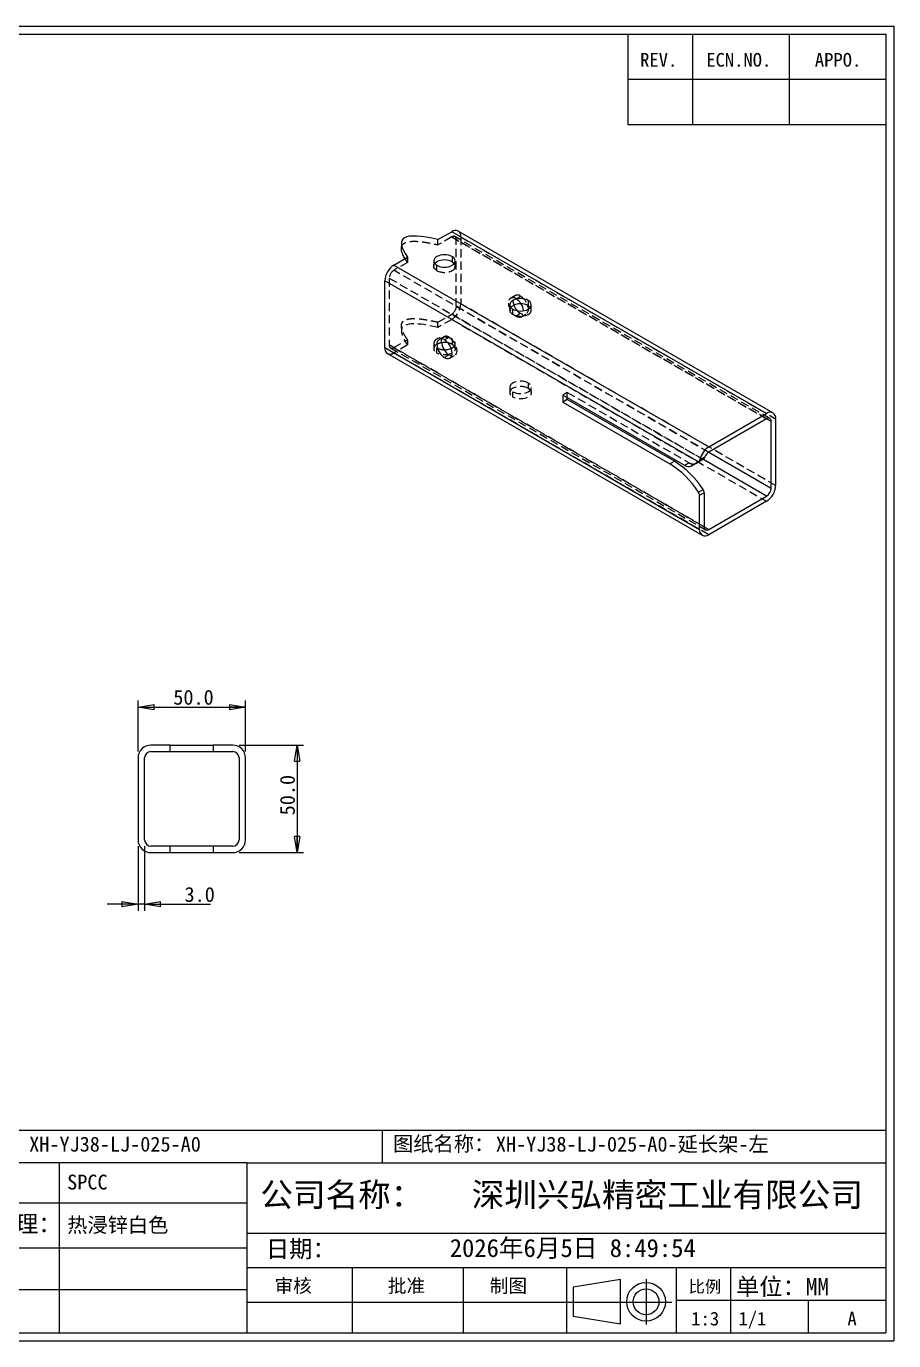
# Model space of a CAD drawing. Header units: millimetres. Extents: x 0 to 294, y 0 to 207.
# Drawn here: x 159.1 to 293.6, y 3.3 to 207 of the extents above; entities that cross this region are included whole.
import ezdxf

# ---------------------------------------------------------------- set-up
doc = ezdxf.new("R2010")
doc.units = ezdxf.units.MM
doc.linetypes.add('CENTERX2', pattern=[20.32, 12.7, -2.54, 2.54, -2.54])
doc.linetypes.add('HIDDEN', pattern=[1.905, 1.27, -0.635])
doc.layers.add('图框', color=7, linetype='Continuous')
doc.layers.add('粗实线层', color=7, linetype='Continuous', lineweight=25)
doc.styles.add('SLDTEXTSTYLE0', font='SIMKAI.TTF')
doc.styles.add('SLDTEXTSTYLE2', font='SIMSUN.TTC')
doc.styles.add('SLDTEXTSTYLE3', font='SIMSUN.TTC', dxfattribs={"bigfont": 'bigfont'})
doc.styles.add('SLDTEXTSTYLE5', font='SIMKAI.TTF', dxfattribs={"bigfont": 'bigfont'})
doc.dimstyles.new('SLDDIMSTYLE2', dxfattribs={"dimtxt": 2.3, "dimasz": 2.5, "dimexe": 0, "dimexo": 0.0625, "dimgap": 0.575, "dimtad": 2, "dimdec": 1, "dimlfac": 3, "dimrnd": 1e-09, "dimzin": 4, "dimdsep": 46, "dimtxsty": 'SLDTEXTSTYLE2', "dimblk1": 'CLOSED', "dimblk2": 'CLOSED', "dimsah": 1, "dimcen": 0.09, "dimadec": 0, "dimazin": 1, "dimtfac": 1, "dimtdec": 1, "dimtmove": 0, "dimatfit": 0, "dimldrblk": 'CLOSED', "dimfxl": 0, "dimfrac": 2, "dimtolj": 1, "dimtzin": 12, "dimarcsym": 0})

# ---------------------------------------------------------------- blocks, each defined once
blk = doc.blocks.new('_Closed')
at = {"color": 0, "linetype": 'ByBlock', "lineweight": -2}
for p, q in [((-1, 0.166667), (0, 0)), ((-1, 0.166667), (-1, -0.166667)), ((0, 0), (-1, -0.166667)), ((0, 0), (-1, 0))]:
    blk.add_line(p, q, dxfattribs=at)
blk = doc.blocks.new('_D_17')
at = {"layer": '图框'}
for p, q in [((176.47, 94.61), (176.47, 102.5)), ((193.13, 94.61), (193.13, 102.5)), ((176.47, 101.5), (193.13, 101.5))]:
    blk.add_line(p, q, dxfattribs=at)
at = {"layer": '图框', "xscale": 2.5, "yscale": 2.5, "rotation": 180.0000000000004}
blk.add_blockref('_Closed', (176.47, 101.5, 379.17), dxfattribs=at)
at = {"layer": '图框', "xscale": 2.5, "yscale": 2.5}
blk.add_blockref('_Closed', (193.13, 101.5, 379.17), dxfattribs=at)
at = {"layer": '图框', "insert": (181.93, 104.17), "char_height": 2.3, "attachment_point": 1, "style": 'SLDTEXTSTYLE2'}
blk.add_mtext('50.0', dxfattribs=at)
blk = doc.blocks.new('_D_18')
at = {"layer": '图框'}
for p, q in [((192.13, 95.61), (202.13, 95.61)), ((201.13, 95.61), (201.13, 78.95)), ((192.13, 78.95), (202.13, 78.95))]:
    blk.add_line(p, q, dxfattribs=at)
at = {"layer": '图框', "xscale": 2.5, "yscale": 2.5}
for p, rotation in [((201.13, 95.61, 379.17), 90.0000000000004), ((201.13, 78.95, 379.17), 270.0000000000004)]:
    blk.add_blockref('_Closed', p, dxfattribs=dict(at, rotation=rotation))
at = {"layer": '图框', "insert": (198.46, 84.73), "char_height": 2.3, "attachment_point": 1, "rotation": 90, "style": 'SLDTEXTSTYLE2'}
blk.add_mtext('50.0', dxfattribs=at)
blk = doc.blocks.new('_D_19')
at = {"layer": '图框'}
for p, q in [((176.47, 79.95), (176.47, 69.95)), ((177.47, 79.95), (177.47, 69.95)), ((176.47, 70.95), (171.66, 70.95)), ((177.47, 70.95), (176.47, 70.95)), ((177.47, 70.95), (187.68, 70.95))]:
    blk.add_line(p, q, dxfattribs=at)
at = {"layer": '图框', "xscale": 2.5, "yscale": 2.5}
blk.add_blockref('_Closed', (176.47, 70.95, 379.17), dxfattribs=at)
at = {"layer": '图框', "xscale": 2.5, "yscale": 2.5, "rotation": 180.0000000000004}
blk.add_blockref('_Closed', (177.47, 70.95, 379.17), dxfattribs=at)
at = {"layer": '图框', "insert": (183.67, 73.62), "char_height": 2.3, "attachment_point": 1, "style": 'SLDTEXTSTYLE2'}
blk.add_mtext('3.0', dxfattribs=at)

msp = doc.modelspace()

# ---------------------------------------------------------------- linework, layer by layer
at = {"color": 7, "linetype": 'Continuous', "lineweight": 18}
for p, q in [((222.948176, 173.930906), (225.069497, 175.155518)), ((273.859864, 146.989438), (225.069497, 175.155518)), ((274.859783, 147.088454), (226.069415, 175.254534)), ((217.27168, 173.352617), (217.27168, 172.536076)), ((216.112811, 169.984933), (218.234131, 171.209545)), ((225.13813, 171.306063), (225.13813, 170.489523)), ((216.112811, 169.984933), (264.903179, 141.818853)), ((263.300403, 139.478218), (214.698597, 167.535443)), ((214.698597, 157.192593), (214.698597, 167.535443)), ((236.923243, 164.502662), (236.923243, 163.686122)), ((214.698597, 157.192593), (263.488965, 129.026513)), ((215.112892, 156.276904), (263.90326, 128.110824)), ((224.666664, 156.065083), (223.959557, 155.656879)), ((261.182552, 138.931656), (242.275762, 149.846314)), ((242.275762, 149.846314), (242.275762, 148.757592)), ((242.982868, 149.165797), (242.275762, 148.757592)), ((242.275762, 148.757592), (258.865895, 139.180312)), ((242.982868, 149.165797), (242.982868, 149.438109)), ((259.573002, 139.588516), (242.982868, 149.165797)), ((264.903179, 141.818853), (273.859864, 146.989438)), ((273.859864, 146.172897), (264.903179, 141.002313)), ((274.566971, 135.42171), (274.566971, 145.76456)), ((275.274078, 146.172765), (275.274078, 135.829914)), ((258.865895, 139.180312), (259.573002, 139.588516)), ((263.300403, 139.478218), (262.182552, 138.832687)), ((262.182552, 138.832687), (262.889659, 139.240891)), ((262.889659, 139.240891), (264.00751, 139.886422)), ((264.059805, 139.916621), (263.351795, 139.507896)), ((263.542047, 139.843233), (264.309311, 140.286165)), ((263.314108, 134.794359), (264.021215, 135.202563)), ((264.196072, 134.678463), (263.488965, 134.270259)), ((264.196072, 134.678463), (264.196072, 129.434717)), ((263.488965, 129.026513), (263.488965, 134.270259)), ((264.903179, 129.026381), (273.859864, 134.196965)), ((273.859864, 133.380425), (264.903179, 128.20984)), ((181.465947, 95.611751), (178.465947, 95.611751)), ((178.465947, 94.611751), (181.465947, 94.611751)), ((181.465947, 94.611751), (181.465947, 95.611751)), ((188.132614, 95.611751), (188.132614, 94.611751)), ((191.132614, 95.611751), (188.132614, 95.611751)), ((188.132614, 94.611751), (191.132614, 94.611751)), ((176.465947, 93.611751), (176.465947, 80.945084)), ((177.465947, 80.945084), (177.465947, 93.611751)), ((192.132614, 93.611751), (192.132614, 80.945084)), ((193.132614, 80.945084), (193.132614, 93.611751)), ((181.465947, 79.945084), (178.465947, 79.945084)), ((181.465947, 78.945084), (181.465947, 79.945084)), ((188.132614, 79.945084), (188.132614, 78.945084)), ((191.132614, 79.945084), (188.132614, 79.945084)), ((178.465947, 78.945084), (181.465947, 78.945084)), ((188.132614, 78.945084), (191.132614, 78.945084))]:
    msp.add_line(p, q, dxfattribs=at)
at = {"color": 7, "linetype": 'HIDDEN', "lineweight": 18}
for p, q in [((225.069497, 174.338977), (222.948176, 173.114365)), ((222.948176, 173.114365), (222.948176, 173.930906)), ((225.069497, 174.338977), (273.859864, 146.172897)), ((274.359824, 146.222405), (225.569456, 174.388485)), ((225.776603, 163.58779), (225.776603, 173.93064)), ((273.859749, 146.172831), (225.776603, 173.93064)), ((226.48371, 174.338844), (275.274078, 146.172765)), ((226.48371, 174.338844), (226.48371, 163.995994)), ((218.234131, 171.209545), (218.234131, 170.393005)), ((218.234131, 170.393005), (216.112811, 169.168392)), ((264.903179, 141.002313), (216.112811, 169.168392)), ((218.234131, 170.393005), (217.848374, 170.986852)), ((222.292952, 170.625723), (222.292952, 169.809182)), ((222.781108, 169.128842), (222.781108, 169.945383)), ((225.626286, 169.809182), (225.626286, 170.625723)), ((215.405704, 167.943648), (264.00751, 139.886422)), ((215.405704, 167.943648), (215.405704, 157.600797)), ((234.911405, 165.264596), (234.204298, 164.856392)), ((235.037563, 164.773878), (235.74467, 165.182082)), ((225.776603, 163.58779), (264.901609, 141.001405)), ((275.274078, 135.829914), (226.48371, 163.995994)), ((234.078065, 163.822322), (234.078065, 163.005782)), ((234.566221, 162.325441), (234.566221, 163.141982)), ((237.411399, 163.005782), (237.411399, 163.822322)), ((222.948176, 161.138433), (225.069497, 162.363045)), ((225.069497, 161.546504), (222.948176, 160.321892)), ((222.948176, 160.321892), (222.948176, 161.138433)), ((264.005939, 139.885515), (225.069497, 162.363045)), ((225.069497, 161.546504), (273.859864, 133.380425)), ((235.74467, 162.460279), (235.037563, 162.052075)), ((235.870829, 161.969562), (236.577936, 162.377766)), ((217.27168, 160.560144), (217.27168, 159.743603)), ((223.833398, 158.869399), (223.126292, 158.461195)), ((264.196072, 129.434717), (215.405704, 157.600797)), ((215.612851, 157.142952), (264.403219, 128.976873)), ((216.112811, 157.19246), (218.234131, 158.417073)), ((218.234131, 157.600532), (216.112811, 156.37592)), ((216.112811, 157.19246), (264.196072, 129.434585)), ((218.234131, 158.417073), (218.234131, 157.600532)), ((222.292952, 157.833251), (222.292952, 157.01671)), ((222.781108, 156.33637), (222.781108, 157.15291)), ((223.959557, 158.378681), (224.666664, 158.786885)), ((225.13813, 158.513591), (225.13813, 157.69705)), ((225.626286, 157.01671), (225.626286, 157.833251)), ((264.903179, 128.20984), (216.112811, 156.37592)), ((224.792823, 155.574365), (225.49993, 155.982569)), ((234.078065, 151.02985), (234.078065, 150.213309)), ((236.923243, 151.71019), (236.923243, 150.893649)), ((237.411399, 150.213309), (237.411399, 151.02985)), ((234.566221, 149.532969), (234.566221, 150.34951)), ((242.982868, 150.254518), (242.275762, 149.846314)), ((242.982868, 150.254518), (261.889659, 139.33986)), ((242.982868, 149.438109), (242.982868, 150.254518)), ((261.889659, 139.33986), (261.182552, 138.931656))]:
    msp.add_line(p, q, dxfattribs=at)
at = {"color": 8, "linetype": 'Continuous', "lineweight": 18}
for p, q in [((274.566971, 145.76456), (273.859749, 146.172831)), ((264.901609, 141.001405), (274.566971, 135.42171)), ((273.859864, 134.196965), (264.005939, 139.885515)), ((264.196072, 129.434585), (264.903179, 129.026381))]:
    msp.add_line(p, q, dxfattribs=at)
at = {"color": 7, "linetype": 'HIDDEN', "lineweight": 18, "flags": 128}
for points in [[(222.781108, 169.128842), (222.573836, 169.274643), (222.41982, 169.440985), (222.324977, 169.621477), (222.292952, 169.809182), (222.324977, 169.996888), (222.41982, 170.17738), (222.450442, 170.217453)], [(235.74467, 165.182082), (235.974586, 165.023205), (236.195667, 164.818135), (236.399416, 164.574752), (236.578004, 164.30241), (236.724567, 164.011575), (236.833473, 163.713423), (236.900537, 163.419412), (236.923181, 163.140841), (236.900537, 162.888415), (236.833473, 162.671834), (236.724567, 162.499422), (236.578004, 162.377805), (236.399416, 162.311656), (236.195667, 162.303517), (235.974586, 162.353701), (235.74467, 162.460279)], [(234.566221, 162.325441), (234.358949, 162.471242), (234.204933, 162.637584), (234.11009, 162.818076), (234.078065, 163.005782), (234.11009, 163.193487), (234.204933, 163.373979), (234.235555, 163.414052)], [(235.037563, 162.052075), (235.26748, 161.945497), (235.48856, 161.895313), (235.692309, 161.903452), (235.870897, 161.969601), (236.01746, 162.091218), (236.126366, 162.26363), (236.19343, 162.480211), (236.216075, 162.732637), (236.207833, 162.898064)], [(225.13813, 157.69705), (225.345402, 157.55125), (225.499418, 157.384907), (225.594261, 157.204415), (225.626286, 157.01671), (225.594261, 156.829004), (225.499418, 156.648512), (225.345402, 156.48217), (225.13813, 156.33637), (224.885569, 156.216714), (224.597425, 156.127803), (224.28477, 156.073051), (223.959619, 156.054564), (223.634469, 156.073051), (223.321813, 156.127803), (223.033669, 156.216714), (222.781108, 156.33637)], [(224.666664, 158.786885), (224.89658, 158.628008), (225.117661, 158.422938), (225.32141, 158.179555), (225.499997, 157.907213), (225.64656, 157.616378), (225.755466, 157.318226), (225.82253, 157.024215), (225.845175, 156.745644), (225.82253, 156.493218), (225.755466, 156.276637), (225.64656, 156.104226), (225.499997, 155.982608), (225.32141, 155.916459), (225.117661, 155.90832), (225.067678, 155.914791)], [(224.992027, 157.077927), (225.13813, 157.15291), (225.345402, 157.298711), (225.499418, 157.465053), (225.594261, 157.645545), (225.626286, 157.833251), (225.594261, 158.020956), (225.499418, 158.201448), (225.345402, 158.36779), (225.13813, 158.513591)], [(234.566221, 150.34951), (234.818782, 150.229854), (235.106926, 150.140942), (235.419582, 150.086191), (235.744732, 150.067703), (236.069883, 150.086191), (236.382538, 150.140942), (236.670682, 150.229854), (236.923243, 150.34951), (237.130515, 150.49531), (237.284531, 150.661652), (237.379374, 150.842144), (237.411399, 151.02985), (237.379374, 151.217555), (237.284531, 151.398047), (237.130515, 151.564389), (236.923243, 151.71019)], [(236.923243, 150.893649), (237.130515, 150.747849), (237.284531, 150.581506), (237.379374, 150.401014), (237.411399, 150.213309), (237.379374, 150.025603), (237.284531, 149.845111), (237.130515, 149.678769), (236.923243, 149.532969), (236.670682, 149.413314), (236.382538, 149.324402), (236.069883, 149.26965), (235.744732, 149.251163), (235.419582, 149.26965), (235.106926, 149.324402), (234.818782, 149.413314), (234.566221, 149.532969)]]:
    msp.add_lwpolyline(points, dxfattribs=at)
at = {"color": 7, "linetype": 'Continuous', "lineweight": 18, "flags": 128}
for points in [[(222.450442, 170.217453), (222.573836, 170.343722), (222.781108, 170.489523)], [(225.13813, 170.489523), (225.345402, 170.343722), (225.468796, 170.217453)], [(234.235555, 163.414052), (234.358949, 163.540321), (234.566221, 163.686122)], [(236.923243, 163.686122), (237.130515, 163.540321), (237.253909, 163.414052)], [(223.488153, 158.106324), (223.510797, 158.35875), (223.558543, 158.528973)], [(225.067678, 155.914791), (224.89658, 155.958504), (224.666664, 156.065083)]]:
    msp.add_lwpolyline(points, dxfattribs=at)
at = {"color": 7, "linetype": 'Continuous', "lineweight": 18}
for centre, radius, start, end in [((225.655337, 174.337755), 1.005954, 65.69288095, 125.61757748), ((223.039319, 170.625723), 0.727692, 110.7834208, 249.2165792), ((223.959619, 169.031545), 2.561703, 62.60967224, 117.39032776), ((224.879919, 170.625723), 0.727692, 290.7834208, 69.2165792), ((217.769029, 167.395722), 3.07361, 122.60547834, 177.39452151), ((223.959619, 168.215004), 2.561703, 62.60967224, 117.39032776), ((223.959619, 172.219902), 2.561703, 242.60967224, 297.39032776), ((234.824433, 163.822322), 0.727692, 110.7834208, 249.2165792), ((235.744732, 162.228144), 2.561703, 62.60967224, 117.39032776), ((235.744732, 161.411603), 2.561703, 62.60967224, 117.39032776), ((235.744732, 165.416501), 2.561703, 242.60967224, 297.39032776), ((237.362358, 164.755446), 2.830582, 200.56720368, 220.6945396), ((233.65506, 162.591756), 2.571084, 6.84221896, 32.32945255), ((236.665032, 163.822322), 0.727692, 290.7834208, 69.2165792), ((215.649968, 157.071465), 0.959051, 172.74417045, 235.94364916), ((223.499503, 157.814665), 0.727849, 50.79671476, 189.21403699), ((225.339739, 157.814555), 2.561341, 182.60547849, 237.39452166), ((226.046846, 158.222759), 2.561341, 182.60547849, 237.39452166), ((223.959253, 155.148294), 2.830751, 79.23656519, 99.41082216), ((223.986068, 159.406609), 2.536674, 267.52639782, 293.36369622), ((222.579375, 156.221005), 2.561341, 2.60547849, 57.39452166), ((224.419611, 156.220894), 0.727849, 230.79671476, 9.21403699), ((274.411929, 146.312619), 0.873418, 350.78596301, 129.20328524), ((274.135897, 145.834488), 0.436709, 350.78596301, 129.20328524), ((266.607076, 139.188234), 3.134235, 122.93182066, 167.93728421), ((265.721352, 139.719532), 1.52149, 122.53023322, 158.13509484), ((251.572341, 127.334569), 13.911059, 32.42864667, 58.37893728), ((252.279448, 127.742774), 13.911059, 32.42864667, 58.37893728), ((261.768379, 139.749382), 1.005918, 234.38182735, 294.31395214), ((262.498817, 134.231132), 0.99092, 2.26294639, 34.63785851), ((263.205924, 134.639336), 0.99092, 2.26294639, 34.63785851), ((272.203646, 135.969636), 3.07361, 302.60547834, 357.39452151), ((273.031755, 135.491571), 1.536805, 302.60547834, 357.39452151), ((264.351114, 128.886659), 0.873418, 170.78596301, 309.20328524), ((264.627146, 129.36479), 0.436709, 170.78596301, 309.20328524), ((178.465947, 93.611751), 2, 90, 180), ((178.465947, 93.611751), 1, 90, 180), ((191.132614, 93.611751), 2, 0, 90), ((191.132614, 93.611751), 1, 0, 90), ((178.465947, 80.945084), 2, 180, 270), ((178.465947, 80.945084), 1, 180, 270), ((191.132614, 80.945084), 2, 270, 0), ((191.132614, 80.945084), 1, 270, 0)]:
    msp.add_arc(centre, radius, start, end, dxfattribs=at)
at = {"color": 7, "linetype": 'HIDDEN', "lineweight": 18}
for centre, radius, start, end in [((225.532339, 174.459972), 0.959051, 352.74417045, 55.94364916), ((225.345529, 174.000568), 0.436709, 350.78596301, 129.20328524), ((216.94092, 167.873787), 1.536805, 122.60547834, 177.39452151), ((223.959619, 171.403361), 2.561703, 242.60967224, 297.39032776), ((224.891966, 169.79814), 0.713131, 290.19328461, 36.01437279), ((235.284616, 164.618066), 0.727849, 50.79671476, 189.21403699), ((223.413278, 164.135716), 3.07361, 302.60547834, 357.39452151), ((224.241387, 163.657651), 1.536805, 302.60547834, 357.39452151), ((234.577509, 164.209862), 0.727849, 50.79671476, 189.21403699), ((236.417746, 164.209752), 2.561341, 182.60547849, 237.39452166), ((236.746506, 164.54689), 2.180819, 181.19205943, 201.12129993), ((233.780508, 162.753261), 2.379723, 30.65873967, 58.11365461), ((236.677079, 162.994739), 0.713131, 290.19328461, 36.01437279), ((235.744732, 164.59996), 2.561703, 242.60967224, 297.39032776), ((236.85844, 164.304888), 2.154777, 220.34770319, 238.87653064), ((224.21014, 158.238862), 0.713262, 50.20444906, 155.99992411), ((215.836778, 157.53087), 0.436709, 170.78596301, 309.20328524), ((223.039319, 157.833251), 0.727692, 110.7834208, 249.2165792), ((223.039319, 157.01671), 0.727692, 110.7834208, 249.2165792), ((223.959619, 156.239072), 2.561703, 62.60967224, 117.39032776), ((223.832086, 155.78563), 2.181302, 98.85284061, 118.80383416), ((223.902676, 159.252774), 2.380618, 241.89267276, 269.37210958), ((224.098082, 155.811065), 2.15375, 61.12494568, 79.57206692), ((215.526971, 157.193682), 1.005954, 245.69288095, 305.61757748), ((234.824433, 151.02985), 0.727692, 110.7834208, 249.2165792), ((234.824433, 150.213309), 0.727692, 110.7834208, 249.2165792), ((235.744732, 149.435671), 2.561703, 62.60967224, 117.39032776), ((235.744732, 148.61913), 2.561703, 62.60967224, 117.39032776), ((262.475486, 140.157586), 1.005918, 234.38182734, 294.31395215)]:
    msp.add_arc(centre, radius, start, end, dxfattribs=at)
at = {"color": 7, "linetype": 'Continuous', "lineweight": 18}
for major_axis, start_param, end_param in [((2, 1.154763), 2.3204440089, 2.3561538279), ((1, 0.577382), 2.2846885203, 2.3561538582)]:
    msp.add_ellipse((264.714617, 140.294626), major_axis=major_axis, ratio=0.0000703729, start_param=start_param, end_param=end_param, dxfattribs=at)
for points in [[(222.948176, 173.930906), (217.605592, 175.200874), (216.034243, 174.293754), (218.234131, 171.209545)], [(181.465947, 95.611751), (183.688169, 95.611751), (185.910392, 95.611751), (188.132614, 95.611751)], [(181.465947, 94.611751), (183.688169, 94.611751), (185.910392, 94.611751), (188.132614, 94.611751)], [(181.465947, 78.945084), (183.688169, 78.945084), (185.910392, 78.945084), (188.132614, 78.945084)]]:
    msp.add_open_spline(points, degree=3, dxfattribs=at)
at = {"color": 7, "linetype": 'HIDDEN', "lineweight": 18}
for points, knots in [([(217.291322, 172.536076), (217.287016, 172.607986), (217.275235, 172.804734), (217.407271, 173.107294), (217.732759, 173.403276), (218.246656, 173.59379), (218.906574, 173.677844), (219.707644, 173.668775), (220.656649, 173.570038), (221.760205, 173.384591), (222.531647, 173.209112), (222.948176, 173.114365)], [0, 0, 0, 0, 0.0530854493, 0.1452441502, 0.2258345962, 0.3064250423, 0.3985837431, 0.5103425837, 0.6463030813, 0.8090264095, 1, 1, 1, 1]), ([(218.234131, 158.417073), (218.197073, 158.469544), (218.124056, 158.57293), (218.020473, 158.726677), (217.923389, 158.876489), (217.833083, 159.022434), (217.749485, 159.164493), (217.672613, 159.302672), (217.60246, 159.436971), (217.539029, 159.567389), (217.482318, 159.693927), (217.432327, 159.816587), (217.389057, 159.935367), (217.352507, 160.050271), (217.322677, 160.161297), (217.299568, 160.268448), (217.28318, 160.371725), (217.273514, 160.471129), (217.270572, 160.566662), (217.274357, 160.658325), (217.284872, 160.74612), (217.302122, 160.830049), (217.326112, 160.910112), (217.356849, 160.986311), (217.394343, 161.058643), (217.438601, 161.127108), (217.489634, 161.191701), (217.547447, 161.252417), (217.612047, 161.309247), (217.683433, 161.362184), (217.7616, 161.411219), (217.84654, 161.456344), (217.93824, 161.497555), (218.036684, 161.534847), (218.141858, 161.568222), (218.253749, 161.597683), (218.372346, 161.623232), (218.497643, 161.644877), (218.629637, 161.662621), (218.768325, 161.676471), (218.91371, 161.686428), (219.065792, 161.692499), (219.224575, 161.694684), (219.39006, 161.692985), (219.562252, 161.687406), (219.741152, 161.677945), (219.926763, 161.664604), (220.119088, 161.647384), (220.318128, 161.626284), (220.523884, 161.601304), (220.736359, 161.572446), (220.955554, 161.539707), (221.181469, 161.503089), (221.414106, 161.462591), (221.653466, 161.418213), (221.899546, 161.369953), (222.152357, 161.317821), (222.411868, 161.261775), (222.678195, 161.201978), (222.857284, 161.159826), (222.948176, 161.138433)], [0, 0, 0, 0, 0.0270120825, 0.0532229984, 0.0786374528, 0.1032606077, 0.1270981388, 0.1501563021, 0.1724420101, 0.1939629194, 0.2147275328, 0.2347453169, 0.2540268381, 0.2725839207, 0.2904298291, 0.3075794779, 0.3240496732, 0.3398593882, 0.3550300744, 0.3695860086, 0.3835546736, 0.3969671624, 0.409858593, 0.4222685078, 0.4342412211, 0.4458260653, 0.457077476, 0.4680548502, 0.4788221209, 0.4894470148, 0.5, 0.5105529852, 0.5211778791, 0.5319451498, 0.542922524, 0.5541739347, 0.5657587789, 0.5777314922, 0.590141407, 0.6030328376, 0.6164453264, 0.6304139914, 0.6449699256, 0.6601406118, 0.6759503268, 0.6924205221, 0.7095701709, 0.7274160793, 0.7459731619, 0.7652546831, 0.7852724672, 0.8060370806, 0.8275579899, 0.8498436979, 0.8729018612, 0.8967393923, 0.9213625472, 0.9467770016, 0.9729879175, 1, 1, 1, 1])]:
    msp.add_open_spline(points, degree=3, knots=knots, dxfattribs=at)
at = {"color": 7, "linetype": 'Continuous', "lineweight": 18}
for points, knots in [([(217.848374, 170.986852), (217.81933, 171.030711), (217.654078, 171.280262), (217.456094, 171.716498), (217.277153, 172.192842), (217.28804, 172.456573), (217.291322, 172.536076)], [0, 0, 0, 0, 0.0885006859, 0.5035537334, 0.8503437082, 1, 1, 1, 1]), ([(263.351795, 139.507896), (263.374856, 139.521213), (263.395906, 139.53847), (263.434743, 139.580828), (263.452703, 139.606302), (263.484546, 139.663651), (263.498511, 139.695455), (263.523017, 139.765282), (263.533499, 139.803293), (263.542047, 139.843233)], [0, 0, 0, 0, 0.25, 0.25, 0.5, 0.5, 0.75, 0.75, 1, 1, 1, 1]), ([(264.309311, 140.286165), (264.291474, 140.244), (264.273437, 140.203582), (264.235695, 140.127004), (264.21577, 140.090569), (264.154314, 139.994323), (264.109594, 139.945372), (264.059805, 139.916621)], [0, 0, 0, 0, 0.25, 0.25, 0.5, 0.5, 1, 1, 1, 1]), ([(188.132614, 79.945084), (188.094547, 79.945084), (188.019543, 79.945084), (187.904465, 79.945084), (187.789613, 79.945084), (187.674704, 79.945084), (187.559811, 79.945084), (187.444916, 79.945084), (187.330022, 79.945084), (187.215129, 79.945084), (187.100235, 79.945084), (186.985341, 79.945084), (186.870446, 79.945084), (186.755549, 79.945084), (186.640648, 79.945084), (186.525741, 79.945084), (186.410828, 79.945084), (186.295905, 79.945084), (186.180969, 79.945084), (186.066016, 79.945084), (185.951043, 79.945084), (185.836043, 79.945084), (185.721012, 79.945084), (185.605944, 79.945084), (185.490833, 79.945084), (185.375677, 79.945084), (185.260473, 79.945084), (185.145223, 79.945084), (185.029934, 79.945084), (184.914615, 79.945084), (184.799281, 79.945084), (184.683946, 79.945084), (184.568627, 79.945084), (184.453338, 79.945084), (184.338088, 79.945084), (184.222884, 79.945084), (184.107728, 79.945084), (183.992617, 79.945084), (183.877549, 79.945084), (183.762518, 79.945084), (183.647518, 79.945084), (183.532545, 79.945084), (183.417592, 79.945084), (183.302656, 79.945084), (183.187733, 79.945084), (183.07282, 79.945084), (182.957914, 79.945084), (182.843013, 79.945084), (182.728115, 79.945084), (182.61322, 79.945084), (182.498326, 79.945084), (182.383432, 79.945084), (182.268539, 79.945084), (182.153645, 79.945084), (182.03875, 79.945084), (181.923857, 79.945084), (181.808948, 79.945084), (181.694096, 79.945084), (181.579018, 79.945084), (181.504014, 79.945084), (181.465947, 79.945084)], [0, 0, 0, 0, 0.0270120825, 0.0532229984, 0.0786374528, 0.1032606077, 0.1270981388, 0.1501563021, 0.1724420101, 0.1939629194, 0.2147275328, 0.2347453169, 0.2540268381, 0.2725839207, 0.2904298291, 0.3075794779, 0.3240496732, 0.3398593882, 0.3550300744, 0.3695860086, 0.3835546736, 0.3969671624, 0.409858593, 0.4222685078, 0.4342412211, 0.4458260653, 0.457077476, 0.4680548502, 0.4788221209, 0.4894470148, 0.5, 0.5105529852, 0.5211778791, 0.5319451498, 0.542922524, 0.5541739347, 0.5657587789, 0.5777314922, 0.590141407, 0.6030328376, 0.6164453264, 0.6304139914, 0.6449699256, 0.6601406118, 0.6759503268, 0.6924205221, 0.7095701709, 0.7274160793, 0.7459731619, 0.7652546831, 0.7852724672, 0.8060370806, 0.8275579899, 0.8498436979, 0.8729018612, 0.8967393923, 0.9213625472, 0.9467770016, 0.9729879175, 1, 1, 1, 1])]:
    msp.add_open_spline(points, degree=3, knots=knots, dxfattribs=at)
at = {"color": 7, "linetype": 'HIDDEN', "lineweight": 18}
msp.add_open_spline([(222.948176, 160.321892), (217.605592, 161.59186), (216.034243, 160.68474), (218.234131, 157.600532)], degree=3, dxfattribs=at)
at = {"layer": '图框', "lineweight": 25}
for p, q in [((3.343049, 206.977055), (293.568661, 206.977055)), ((4.543049, 205.777055), (292.368661, 205.777055)), ((292.368661, 205.777055), (292.368661, 4.528908)), ((293.568661, 206.977055), (293.568661, 3.328908)), ((4.543049, 4.528908), (292.368661, 4.528908)), ((3.343049, 3.328908), (293.568661, 3.328908))]:
    msp.add_line(p, q, dxfattribs=at)
at = {"layer": '图框'}
for p, q in [((259.868925, 14.687166), (259.868925, 4.528908)), ((268.291525, 14.687166), (268.291525, 4.528908)), ((257.18758, 9.290989), (259.174039, 9.290989)), ((280.308978, 9.608037), (280.308978, 4.528908))]:
    msp.add_line(p, q, dxfattribs=at)
at = {"layer": '粗实线层'}
for p, q in [((252.368661, 205.777055), (252.368661, 191.777055)), ((262.368661, 205.777055), (262.368661, 191.777055)), ((277.368661, 205.777055), (277.368661, 191.777055)), ((252.368661, 198.777055), (292.368661, 198.777055)), ((252.368661, 191.777055), (292.368661, 191.777055)), ((292.368661, 35.900545), (117.31811, 35.900545)), ((214.308559, 35.900545), (214.308559, 30.900545)), ((193.345559, 30.900545), (117.31811, 30.900545)), ((164.254905, 30.900545), (164.254905, 4.528908)), ((193.345559, 30.900545), (193.345559, 4.528908)), ((193.345559, 30.900545), (292.368661, 30.900545)), ((147.31811, 24.703594), (193.345559, 24.703594)), ((193.345559, 19.990852), (292.368661, 19.990852)), ((147.31811, 17.714726), (193.345559, 17.714726)), ((193.345559, 14.687166), (292.368661, 14.687166)), ((209.666954, 14.687166), (209.666954, 4.528908)), ((226.867946, 14.687166), (226.867946, 4.528908)), ((242.85711, 14.687166), (242.85711, 4.528908)), ((251.22122, 12.794055), (243.903234, 11.65062)), ((251.22122, 5.968254), (251.22122, 12.794055)), ((255.188772, 12.860011), (255.188772, 5.860011)), ((147.31811, 11.260557), (193.345559, 11.260557)), ((243.903234, 11.65062), (243.903234, 7.111689)), ((193.345559, 9.30189), (242.85711, 9.30189)), ((252.174039, 9.290989), (259.174039, 9.290989)), ((259.868925, 9.608037), (292.368661, 9.608037)), ((243.903234, 7.111689), (251.22122, 5.968254))]:
    msp.add_line(p, q, dxfattribs=at)
at = {"layer": '粗实线层', "linetype": 'CENTERX2'}
msp.add_line((242.635869, 9.290989), (252.221904, 9.290989), dxfattribs=at)
at = {"layer": '粗实线层'}
for radius in [3, 2]:
    msp.add_circle((255.188772, 9.360011), radius, dxfattribs=at)

# ---------------------------------------------------------------- texts
at = {"layer": '图框'}
for s, insert, char_height, attachment_point, style in [('REV.', (257.151896, 202.840099), 2.1166667, 2, 'SLDTEXTSTYLE0'), ('ECN.NO.', (269.557442, 202.840099), 2.1166667, 2, 'SLDTEXTSTYLE0'), ('APPO.', (284.945721, 202.840099), 2.1166667, 2, 'SLDTEXTSTYLE0'), ('XH-YJ38-LJ-025-A0', (159.600237, 34.930459), 2.3, 1, 'SLDTEXTSTYLE2'), ('图纸名称：', (223.825077, 34.990973), 2.3, 2, 'SLDTEXTSTYLE3'), ('XH-YJ38-LJ-025-A0-延长架-左', (231.917875, 34.930459), 2.3, 1, 'SLDTEXTSTYLE3'), ('SPCC', (165.482665, 29.056715), 2.3, 1, 'SLDTEXTSTYLE2'), ('公司名称：', (195.415693, 27.798014), 3.7041667, 1, 'SLDTEXTSTYLE5'), ('深圳兴弘精密工业有限公司', (228.168198, 27.798014), 3.70416667, 1, 'SLDTEXTSTYLE5'), ('表面处理：', (155.591194, 22.765029), 2.6458333, 2, 'SLDTEXTSTYLE5'), ('热浸锌白色', (165.482665, 22.411714), 2.3, 1, 'SLDTEXTSTYLE3'), ('日期：', (201.700989, 18.877982), 2.6458333, 2, 'SLDTEXTSTYLE5'), ('2026年6月5日 8:49:54', (224.769955, 19.093356), 2.8, 1, 'SLDTEXTSTYLE3'), ('审核', (200.497532, 12.897336), 2.1166667, 2, 'SLDTEXTSTYLE5'), ('批准', (215.177325, 12.897336), 2.1166667, 1, 'SLDTEXTSTYLE5'), ('制图', (233.86305, 12.897336), 2.1166667, 2, 'SLDTEXTSTYLE5'), ('比例', (264.30449, 12.638944), 1.8520833, 2, 'SLDTEXTSTYLE5'), ('1:3', (264.359612, 7.80366), 2.1166667, 2, 'SLDTEXTSTYLE0'), ('1/1', (271.669093, 7.80366), 2.1166667, 2, 'SLDTEXTSTYLE0'), ('A', (287.114196, 7.80366), 2.116667, 2, 'SLDTEXTSTYLE0')]:
    msp.add_mtext(s, dxfattribs=dict(at, insert=insert, char_height=char_height, attachment_point=attachment_point, style=style))
at = {"layer": '粗实线层', "insert": (276.335237, 13.027957), "char_height": 2.6458333, "attachment_point": 2, "style": 'SLDTEXTSTYLE5'}
msp.add_mtext('单位：MM', dxfattribs=at)

# ---------------------------------------------------------------- dimensions: what is measured, and where the dimension line sits
at = {"layer": '图框'}
for base, p1, p2, picture, middle in [((193.132614, 101.495466), (176.465947, 93.611751), (193.132614, 93.611751), '_D_17', (184.605913, 101.495466)), ((176.465947, 70.945084), (177.465947, 80.945084), (176.465947, 80.945084), '_D_19', (185.674635, 70.945084))]:
    dim = msp.add_linear_dim(base=base, p1=p1, p2=p2, dimstyle='SLDDIMSTYLE2', dxfattribs=at)
    dim.commit()
    dim.dimension.update_dxf_attribs({"geometry": picture, "text_midpoint": middle, "dimtype": 160})
dim = msp.add_linear_dim(base=(201.132614, 78.945084), p1=(191.132614, 95.611751), p2=(191.132614, 78.945084), angle=90, dimstyle='SLDDIMSTYLE2', dxfattribs=at)
dim.commit()
dim.dimension.update_dxf_attribs({"geometry": '_D_18', "text_midpoint": (201.132614, 87.407767), "dimtype": 160})

doc.saveas('drawing.dxf')
